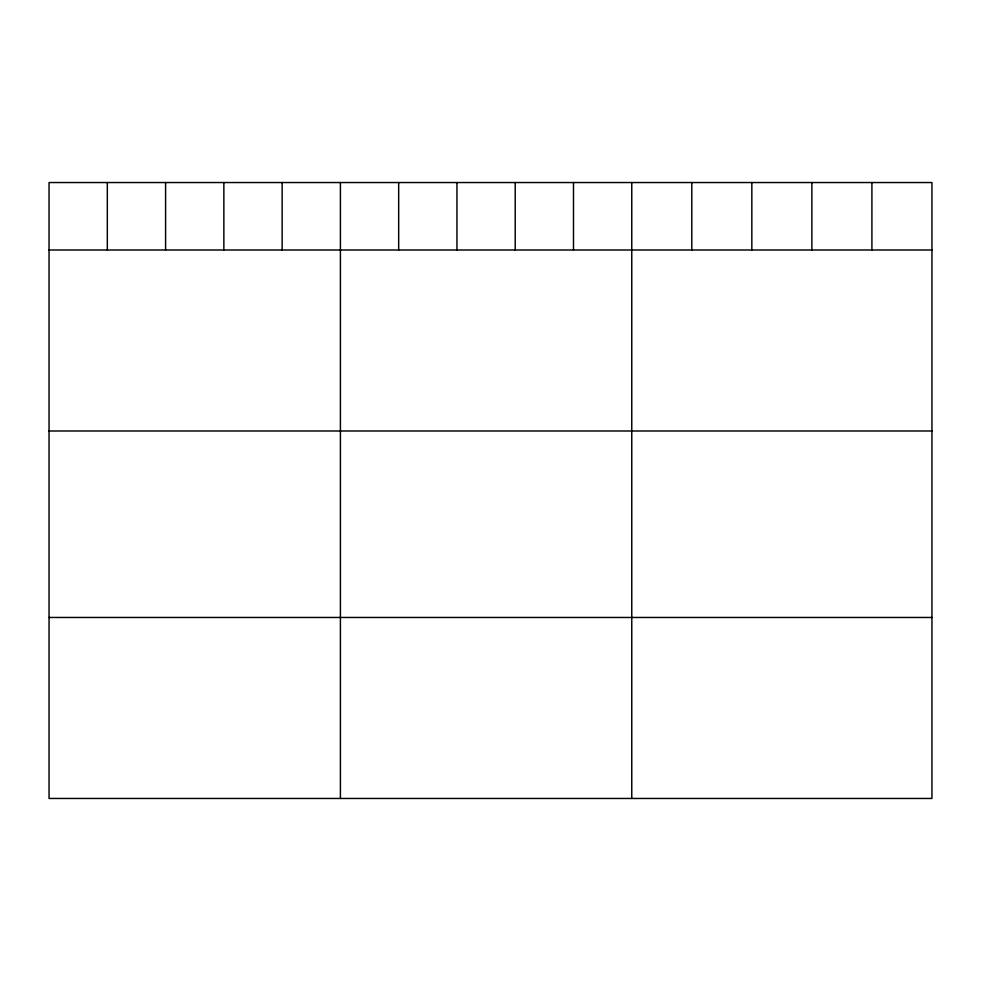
<?xml version="1.0" encoding="UTF-8"?>
<svg xmlns="http://www.w3.org/2000/svg" width="981" height="981" viewBox="0 0 981 981"><rect width="100%" height="100%" fill="white"/><g stroke="black" fill="none" stroke-linecap="round" stroke-linejoin="round"><path stroke-width="1.47" d="M931.95 249.996L931.95 798.46L49.05 798.46L49.05 182.54L931.95 182.54L931.95 249.996L49.05 249.996M49.05 430.99L931.95 430.99M49.05 617.466L931.95 617.466M871.913 182.54L871.913 249.996M811.876 182.54L811.876 249.996M751.838 182.54L751.838 249.996M691.801 182.54L691.801 249.996M631.764 182.54L631.764 798.46M573.493 182.54L573.493 249.996M515.221 182.54L515.221 249.996M456.95 182.54L456.95 249.996M398.678 182.54L398.678 249.996M340.407 182.54L340.407 798.46M282.136 182.54L282.136 249.996M223.864 182.54L223.864 249.996M165.593 182.54L165.593 249.996M107.321 182.54L107.321 249.996"/></g></svg>
